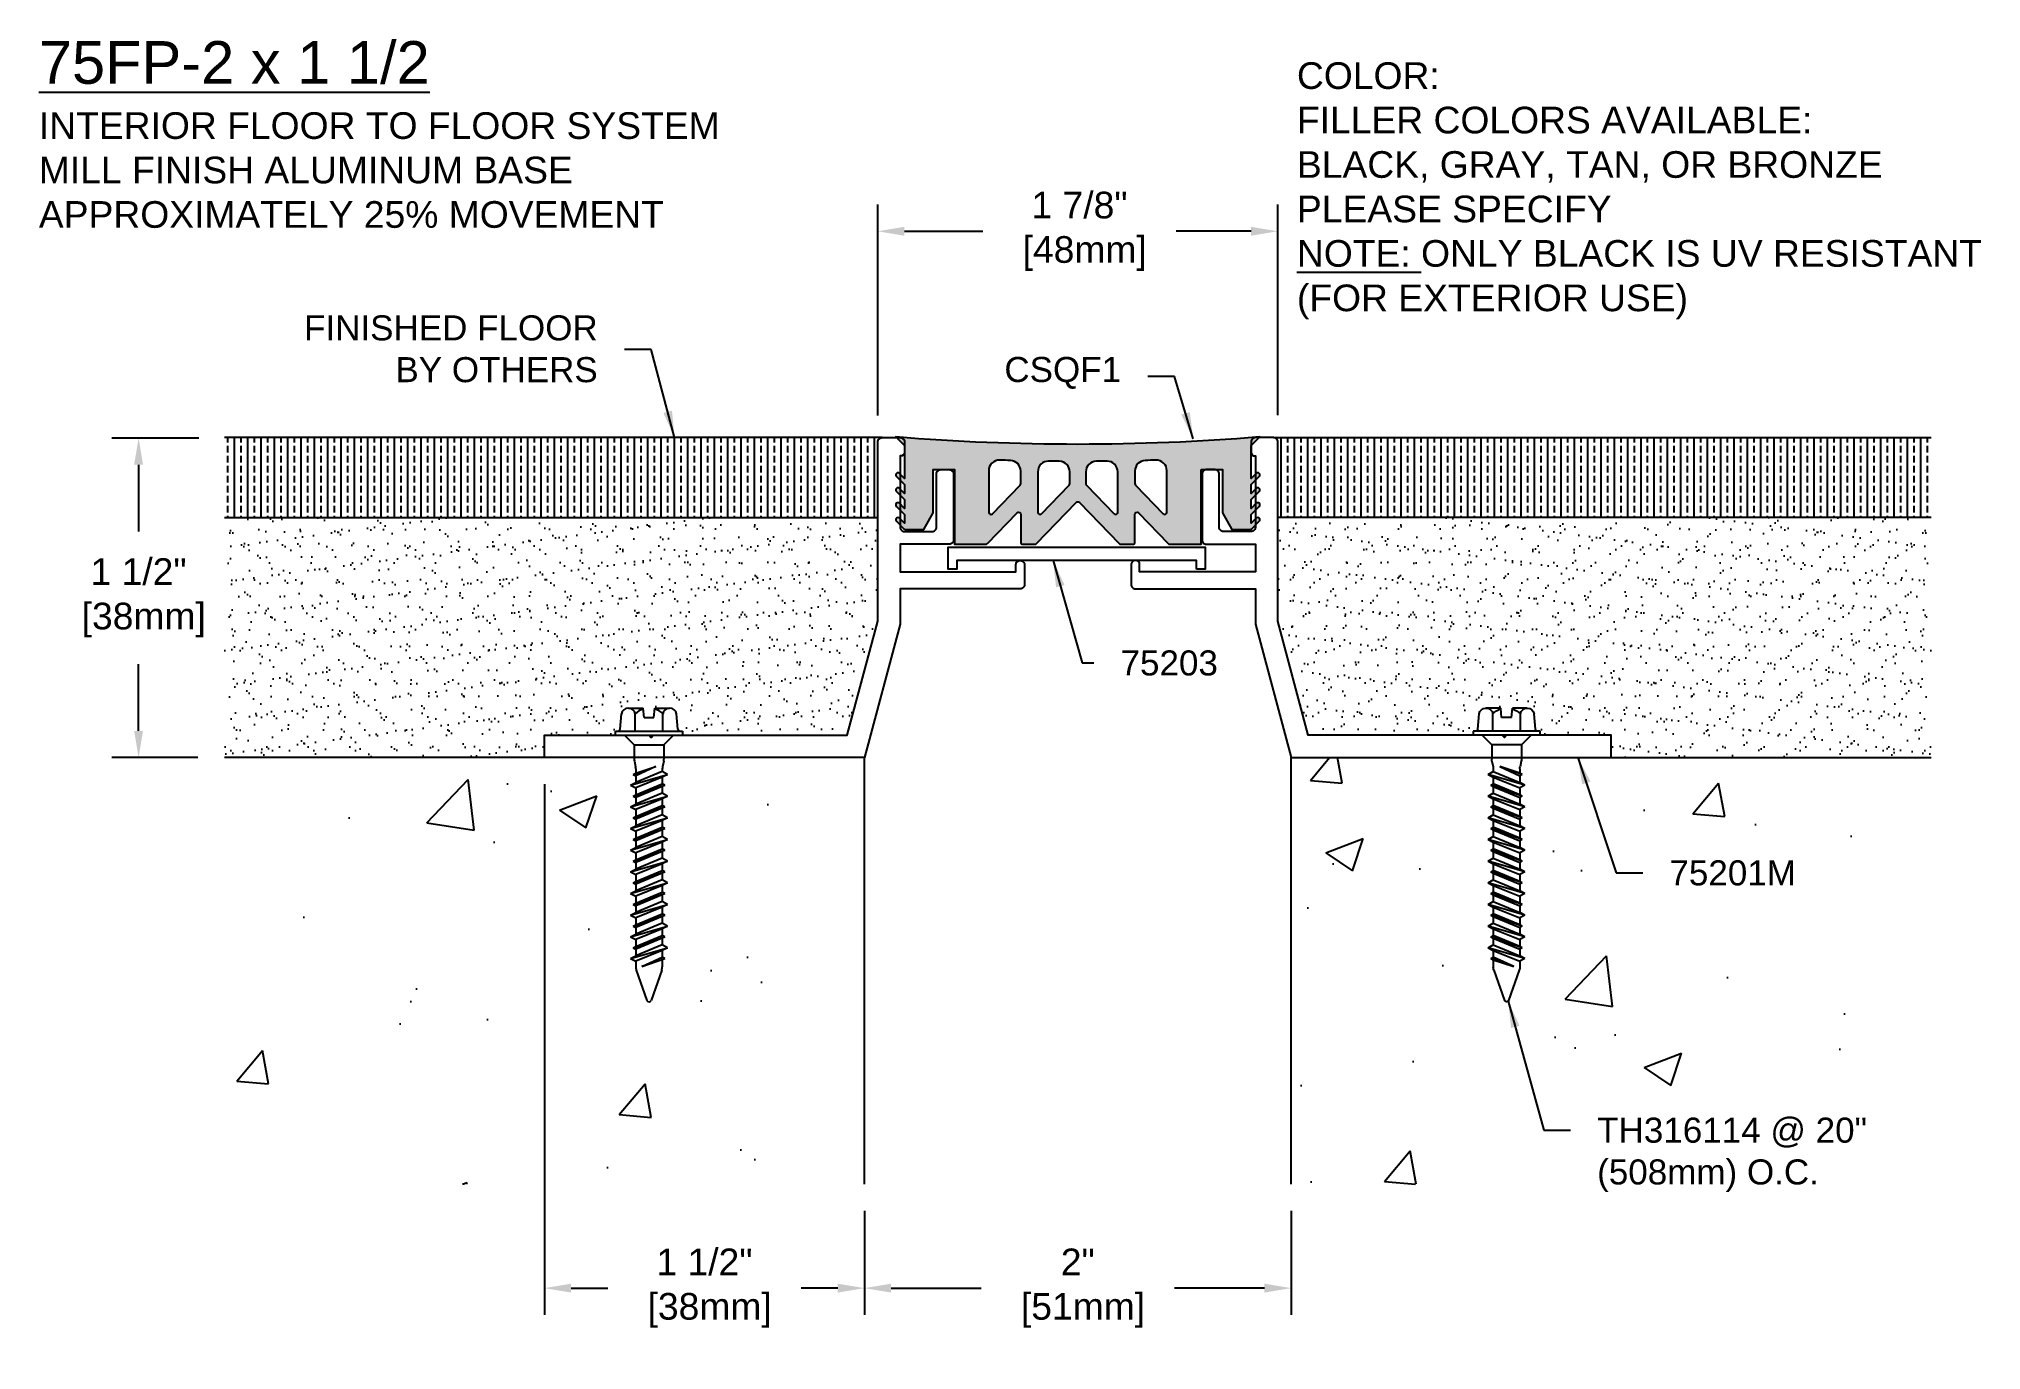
# Model space of a CAD drawing. Header units: inches. Extents: x 0.52 to 9.62, y 0.46 to 6.61.
import ezdxf

# ---------------------------------------------------------------- set-up
doc = ezdxf.new("R2010")
doc.units = ezdxf.units.IN
doc.header["$MEASUREMENT"] = 0
for name, color, linetype in [('Anchors', 4, 'Continuous'), ('Conditions', 1, 'Continuous'), ('Dimensions', 3, 'Continuous'), ('Metals', 7, 'Continuous'), ('Text', 2, 'Continuous')]:
    doc.layers.add(name, color=color, linetype=linetype)
doc.styles.add('arial', font='arial.ttf')
doc.dimstyles.new('ARIAL', dxfattribs={"dimtxt": 0.125, "dimasz": 0.125, "dimexe": 0.125, "dimexo": 0.125, "dimgap": 0.125, "dimtad": 0, "dimtih": 1, "dimtoh": 1, "dimdec": 4, "dimzin": 0, "dimdsep": 46, "dimlunit": 4, "dimtxsty": 'arial', "dimcen": 0.125, "dimadec": 0, "dimazin": 0, "dimtfac": 1, "dimtdec": 4, "dimtofl": 0, "dimtmove": 0, "dimatfit": 3, "dimfxl": 0, "dimfrac": 2, "dimtolj": 1, "dimtzin": 0, "dimarcsym": 0})

# ---------------------------------------------------------------- blocks, each defined once
blk = doc.blocks.new('75201M')
at = {"color": 0}
blk.add_lwpolyline([(3.5212, 3.1204), (3.5212, 2.8104, -0.414214), (3.5012, 2.7904), (3.2712, 2.7904), (3.2712, 2.6614), (3.8137, 2.6614), (3.8137, 2.6954, -0.414214), (3.8327, 2.7144), (3.8337, 2.7144, -0.414214), (3.8537, 2.6944), (3.8537, 2.6014, -0.414214), (3.8337, 2.5814), (3.2712, 2.5814), (3.2712, 2.4155), (3.1037, 1.7904), (1.6037, 1.7904), (1.6037, 1.8954), (2.0937, 1.8954), (2.1037, 1.8854), (2.1137, 1.8954), (3.0231, 1.8954), (3.1662, 2.4294), (3.1662, 3.2704, -0.414214), (3.1862, 3.2904), (3.2712, 3.2904, -0.414214), (3.2912, 3.2704), (3.2912, 3.2237, -0.198912), (3.2853, 3.2096), (3.2812, 3.2054), (3.2712, 3.2054), (3.2712, 2.8704, 0.414214), (3.2912, 2.8504), (3.4212, 2.8504, 0.414214), (3.4412, 2.8704), (3.4412, 3.1204, -0.414214), (3.4612, 3.1404), (3.5012, 3.1404, -0.414214)], format="xyb", close=True, dxfattribs=at)
blk = doc.blocks.new('TH316114')
for p, q in [((-0.1352, 0.029), (-0.129, 0.1001)), ((-0.0968, 0.1275), (-0.0272, 0.1275)), ((-0.0645, 0.0187), (-0.0645, 0.1001)), ((-0.0232, 0.0825), (-0.0272, 0.1275)), ((0.0233, 0.0825), (0.0272, 0.1275)), ((0.0272, 0.1275), (0.0967, 0.1275)), ((0.0645, 0.0187), (0.0645, 0.1001)), ((0.1352, 0.029), (0.129, 0.1001)), ((-0.1568, 0), (-0.1568, 0.0187)), ((-0.1568, 0.0187), (0.1568, 0.0187)), ((-0.1568, 0), (0.1568, 0)), ((-0.1148, 0), (-0.0698, -0.045)), ((-0.0232, 0.0825), (0.0233, 0.0825)), ((0.1148, 0), (0.0698, -0.045)), ((0.1568, 0.0187), (0.1568, 0)), ((-0.0698, -0.045), (-0.0698, -0.1121)), ((-0.0698, -0.045), (0.0698, -0.045)), ((0.0698, -0.045), (0.0698, -0.1121)), ((-0.0737, -0.1836), (0.0321, -0.1471)), ((-0.0737, -0.1836), (-0.0623, -0.1774)), ((-0.0687, -0.1217), (-0.0633, -0.1477)), ((-0.0623, -0.1774), (0.0321, -0.1471)), ((0.0321, -0.1471), (-0.0623, -0.1898)), ((-0.0623, -0.1573), (-0.0623, -0.1774)), ((0.0623, -0.1707), (-0.0623, -0.2215)), ((0.0623, -0.1573), (0.0623, -0.1707)), ((0.0863, -0.1836), (0.0623, -0.1707)), ((0.0687, -0.1217), (0.0633, -0.1477)), ((-0.0862, -0.2344), (0.0863, -0.1836)), ((-0.0862, -0.2344), (-0.0623, -0.2215)), ((-0.0862, -0.2344), (-0.0623, -0.2473)), ((-0.0737, -0.1836), (-0.0623, -0.1898)), ((-0.0737, -0.2852), (0.0737, -0.2344)), ((-0.0623, -0.1898), (-0.0623, -0.2215)), ((0.0623, -0.1965), (-0.0623, -0.2473)), ((-0.0623, -0.279), (0.0623, -0.2282)), ((0.0623, -0.2405), (-0.0623, -0.2913)), ((-0.0623, -0.2473), (-0.0623, -0.279)), ((0.0623, -0.2722), (-0.0623, -0.323)), ((0.0863, -0.1836), (0.0623, -0.1965)), ((0.0623, -0.1965), (0.0623, -0.2282)), ((0.0737, -0.2344), (0.0623, -0.2282)), ((0.0737, -0.2344), (0.0623, -0.2405)), ((0.0623, -0.2405), (0.0623, -0.2722)), ((0.0863, -0.2852), (0.0623, -0.2722)), ((-0.0862, -0.3359), (0.0863, -0.2852)), ((-0.0862, -0.3359), (-0.0623, -0.323)), ((-0.0862, -0.3359), (-0.0623, -0.3489)), ((-0.0737, -0.2852), (-0.0623, -0.279)), ((-0.0737, -0.2852), (-0.0623, -0.2913)), ((-0.0737, -0.3867), (0.0737, -0.3359)), ((-0.0623, -0.2913), (-0.0623, -0.323)), ((0.0623, -0.2981), (-0.0623, -0.3489)), ((-0.0623, -0.3806), (0.0623, -0.3298)), ((0.0623, -0.3421), (-0.0623, -0.3929)), ((-0.0623, -0.3489), (-0.0623, -0.3806)), ((0.0863, -0.2852), (0.0623, -0.2981)), ((0.0623, -0.2981), (0.0623, -0.3298)), ((0.0737, -0.3359), (0.0623, -0.3298)), ((0.0737, -0.3359), (0.0623, -0.3421)), ((0.0623, -0.3421), (0.0623, -0.3738)), ((-0.0862, -0.4375), (0.0863, -0.3867)), ((-0.0862, -0.4375), (-0.0623, -0.4246)), ((-0.0862, -0.4375), (-0.0623, -0.4504)), ((-0.0737, -0.3867), (-0.0623, -0.3806)), ((-0.0737, -0.3867), (-0.0623, -0.3929)), ((-0.0737, -0.4883), (0.0737, -0.4375)), ((0.0623, -0.3738), (-0.0623, -0.4246)), ((-0.0623, -0.3929), (-0.0623, -0.4246)), ((0.0623, -0.3996), (-0.0623, -0.4504)), ((-0.0623, -0.4821), (0.0623, -0.4313)), ((0.0623, -0.4437), (-0.0623, -0.4944)), ((-0.0623, -0.4504), (-0.0623, -0.4821)), ((0.0863, -0.3867), (0.0623, -0.3738)), ((0.0863, -0.3867), (0.0623, -0.3996)), ((0.0623, -0.3996), (0.0623, -0.4313)), ((0.0737, -0.4375), (0.0623, -0.4313)), ((0.0737, -0.4375), (0.0623, -0.4437)), ((0.0623, -0.4437), (0.0623, -0.4754)), ((-0.0862, -0.5391), (0.0863, -0.4883)), ((-0.0862, -0.5391), (-0.0623, -0.5261)), ((-0.0862, -0.5391), (-0.0623, -0.552)), ((-0.0737, -0.4883), (-0.0623, -0.4821)), ((-0.0737, -0.4883), (-0.0623, -0.4944)), ((-0.0737, -0.5898), (0.0737, -0.5391)), ((0.0623, -0.4754), (-0.0623, -0.5261)), ((-0.0623, -0.4944), (-0.0623, -0.5261)), ((0.0623, -0.5012), (-0.0623, -0.552)), ((-0.0623, -0.5837), (0.0623, -0.5329)), ((0.0623, -0.5452), (-0.0623, -0.596)), ((0.0863, -0.4883), (0.0623, -0.4754)), ((0.0863, -0.4883), (0.0623, -0.5012)), ((0.0623, -0.5012), (0.0623, -0.5329)), ((0.0737, -0.5391), (0.0623, -0.5329)), ((0.0737, -0.5391), (0.0623, -0.5452)), ((0.0623, -0.5452), (0.0623, -0.5769)), ((-0.0862, -0.6406), (0.0863, -0.5898)), ((-0.0862, -0.6406), (-0.0623, -0.6277)), ((-0.0737, -0.5898), (-0.0623, -0.5837)), ((-0.0737, -0.5898), (-0.0623, -0.596)), ((-0.0623, -0.552), (-0.0623, -0.5837)), ((0.0623, -0.5769), (-0.0623, -0.6277)), ((-0.0623, -0.596), (-0.0623, -0.6277)), ((0.0623, -0.6028), (-0.0623, -0.6535)), ((-0.0623, -0.6852), (0.0623, -0.6345)), ((0.0863, -0.5898), (0.0623, -0.5769)), ((0.0863, -0.5898), (0.0623, -0.6028)), ((0.0623, -0.6028), (0.0623, -0.6345)), ((0.0737, -0.6406), (0.0623, -0.6345)), ((-0.0862, -0.6406), (-0.0623, -0.6535)), ((-0.0862, -0.7422), (0.0863, -0.6914)), ((-0.0737, -0.6914), (0.0737, -0.6406)), ((-0.0737, -0.6914), (-0.0623, -0.6852)), ((-0.0737, -0.6914), (-0.0623, -0.6976)), ((0.0623, -0.6468), (-0.0623, -0.6976)), ((-0.0623, -0.6535), (-0.0623, -0.6852)), ((0.0623, -0.6785), (-0.0623, -0.7293)), ((-0.0623, -0.6976), (-0.0623, -0.7293)), ((0.0623, -0.7043), (-0.0623, -0.7551)), ((0.0737, -0.6406), (0.0623, -0.6468)), ((0.0623, -0.6468), (0.0623, -0.6785)), ((0.0863, -0.6914), (0.0623, -0.6785)), ((0.0863, -0.6914), (0.0623, -0.7043)), ((0.0623, -0.7043), (0.0623, -0.736)), ((-0.0862, -0.7422), (-0.0623, -0.7293)), ((-0.0862, -0.7422), (-0.0623, -0.7551)), ((-0.0862, -0.8437), (0.0863, -0.793)), ((-0.0737, -0.793), (0.0737, -0.7422)), ((-0.0737, -0.793), (-0.0623, -0.7868)), ((-0.0737, -0.793), (-0.0623, -0.7991)), ((-0.0623, -0.7868), (0.0623, -0.736)), ((0.0623, -0.7484), (-0.0623, -0.7991)), ((-0.0623, -0.7551), (-0.0623, -0.7868)), ((0.0623, -0.78), (-0.0623, -0.8308)), ((-0.0623, -0.7991), (-0.0623, -0.8308)), ((0.0623, -0.8059), (-0.0623, -0.8567)), ((0.0737, -0.7422), (0.0623, -0.736)), ((0.0737, -0.7422), (0.0623, -0.7484)), ((0.0623, -0.7484), (0.0623, -0.78)), ((0.0863, -0.793), (0.0623, -0.78)), ((0.0863, -0.793), (0.0623, -0.8059)), ((0.0623, -0.8059), (0.0623, -0.8376)), ((-0.0862, -0.8437), (-0.0623, -0.8308)), ((-0.0862, -0.8437), (-0.0623, -0.8567)), ((-0.0862, -0.9453), (0.0863, -0.8945)), ((-0.0737, -0.8945), (0.0737, -0.8437)), ((-0.0737, -0.8945), (-0.0623, -0.8884)), ((-0.0737, -0.8945), (-0.0623, -0.9007)), ((-0.0623, -0.8884), (0.0623, -0.8376)), ((0.0623, -0.8499), (-0.0623, -0.9007)), ((-0.0623, -0.8567), (-0.0623, -0.8884)), ((0.0623, -0.8816), (-0.0623, -0.9324)), ((-0.0623, -0.9007), (-0.0623, -0.9324)), ((0.0623, -0.9075), (-0.0623, -0.9582)), ((0.0737, -0.8437), (0.0623, -0.8376)), ((0.0737, -0.8437), (0.0623, -0.8499)), ((0.0623, -0.8499), (0.0623, -0.8816)), ((0.0863, -0.8945), (0.0623, -0.8816)), ((0.0863, -0.8945), (0.0623, -0.9075)), ((0.0623, -0.9075), (0.0623, -0.9391)), ((-0.0862, -0.9453), (-0.0623, -0.9324)), ((-0.0862, -0.9453), (-0.0623, -0.9582)), ((-0.0862, -1.0469), (0.0863, -0.9961)), ((-0.0737, -0.9961), (0.0737, -0.9453)), ((-0.0737, -0.9961), (-0.0623, -0.9899)), ((-0.0737, -0.9961), (-0.0623, -1.0023)), ((-0.0623, -0.9899), (0.0623, -0.9391)), ((0.0623, -0.9515), (-0.0623, -1.0023)), ((-0.0623, -0.9582), (-0.0623, -0.9899)), ((0.0623, -0.9832), (-0.0623, -1.034)), ((0.0737, -0.9453), (0.0623, -0.9391)), ((0.0737, -0.9453), (0.0623, -0.9515)), ((0.0623, -0.9515), (0.0623, -0.9832)), ((0.0863, -0.9961), (0.0623, -0.9832)), ((0.0863, -0.9961), (0.0623, -1.009)), ((-0.0862, -1.0469), (-0.0623, -1.034)), ((-0.0862, -1.0469), (-0.0623, -1.0598)), ((-0.0623, -1.0023), (-0.0623, -1.034)), ((0.0623, -1.009), (-0.0623, -1.0598)), ((-0.0623, -1.0598), (-0.0623, -1.0857)), ((-0.0335, -1.0838), (0.0623, -1.0407)), ((-0.0335, -1.0838), (0.0737, -1.0469)), ((0.0623, -1.053), (-0.0335, -1.0838)), ((0.0623, -1.009), (0.0623, -1.0407)), ((0.0737, -1.0469), (0.0623, -1.0407)), ((0.0737, -1.0469), (0.0623, -1.053)), ((0.0623, -1.053), (0.0623, -1.0857)), ((-0.0596, -1.101), (-0.0096, -1.2438)), ((0.0596, -1.101), (0.0096, -1.2438))]:
    blk.add_line(p, q)
for centre, radius, start, end in [((-0.0968, 0.0948), 0.0327, 9.28497, 170.71503), ((0, 0.0379), 0.0896, 107.42152, 136.04074), ((0, 0.0379), 0.0896, 43.95926, 72.57848), ((0.0967, 0.0948), 0.0327, 9.28497, 170.71503), ((-0.1464, 0.03), 0.0112, 270, 355), ((0.1464, 0.03), 0.0112, 185, 270), ((-0.0232, -0.1121), 0.0465, 180, 191.9357), ((-0.1088, -0.1573), 0.0465, 0, 11.9357), ((0.1088, -0.1573), 0.0465, 168.0643, 180), ((0.0233, -0.1121), 0.0465, 348.0643, 0), ((-0.0158, -1.0857), 0.0465, 180, 199.30575), ((0.0158, -1.0857), 0.0465, 340.69425, 0), ((0, -1.2394), 0.0106, 204.10008, 335.89992)]:
    blk.add_arc(centre, radius, start, end)
blk = doc.blocks.new('*D2')
at = {"layer": 'Defpoints', "color": 0}
for p in [(4.39, 1.2415), (6.39, 1.2415), (4.39, 0.7547)]:
    blk.add_point(p, dxfattribs=at)
at = {"layer": 'Dimensions', "color": 0, "lineweight": -2}
for p, q in [((4.39, 1.1165), (4.39, 0.6297)), ((6.39, 1.1165), (6.39, 0.6297)), ((4.515, 0.7547), (4.937, 0.7547)), ((6.265, 0.7547), (5.843, 0.7547))]:
    blk.add_line(p, q, dxfattribs=at)
at = {"layer": 'Dimensions', "color": 0}
for points in [[(4.515, 0.7755), (4.515, 0.7339), (4.39, 0.7547)], [(6.265, 0.7755), (6.265, 0.7339), (6.39, 0.7547)]]:
    blk.add_solid(points, dxfattribs=at)
at = {"layer": 'Dimensions', "color": 0, "insert": (5.39, 0.7547), "char_height": 0.125, "attachment_point": 5, "style": 'arial'}
blk.add_mtext('\\A1;2"\\P [51mm]', dxfattribs=at)
blk = doc.blocks.new('*D3')
at = {"layer": 'Defpoints', "color": 0}
for p in [(6.3275, 5.7088), (4.4525, 4.7198), (6.3275, 4.7215)]:
    blk.add_point(p, dxfattribs=at)
at = {"layer": 'Dimensions', "color": 0, "lineweight": -2}
for p, q in [((4.4525, 4.8448), (4.4525, 5.8338)), ((6.3275, 4.8465), (6.3275, 5.8338)), ((4.5775, 5.7088), (4.9451, 5.7088)), ((6.2025, 5.7088), (5.8511, 5.7088))]:
    blk.add_line(p, q, dxfattribs=at)
at = {"layer": 'Dimensions', "color": 0}
for points in [[(4.5775, 5.7297), (4.5775, 5.688), (4.4525, 5.7088)], [(6.2025, 5.7297), (6.2025, 5.688), (6.3275, 5.7088)]]:
    blk.add_solid(points, dxfattribs=at)
at = {"layer": 'Dimensions', "color": 0, "insert": (5.3981, 5.7088), "char_height": 0.125, "attachment_point": 5, "style": 'arial'}
blk.add_mtext('\\A1;1 7/8"\\P [48mm]', dxfattribs=at)
blk = doc.blocks.new('*D4')
at = {"layer": 'Defpoints', "color": 0}
for p in [(2.89, 3.2415), (4.39, 1.2415), (4.39, 0.7547)]:
    blk.add_point(p, dxfattribs=at)
at = {"layer": 'Dimensions', "color": 0, "lineweight": -2}
for p, q in [((2.89, 3.1165), (2.89, 0.6297)), ((4.39, 1.1165), (4.39, 0.6297)), ((3.015, 0.7547), (3.187, 0.7547)), ((4.265, 0.7547), (4.093, 0.7547))]:
    blk.add_line(p, q, dxfattribs=at)
at = {"layer": 'Dimensions', "color": 0}
for points in [[(3.015, 0.7755), (3.015, 0.7339), (2.89, 0.7547)], [(4.265, 0.7755), (4.265, 0.7339), (4.39, 0.7547)]]:
    blk.add_solid(points, dxfattribs=at)
at = {"layer": 'Dimensions', "color": 0, "insert": (3.64, 0.7547), "char_height": 0.125, "attachment_point": 5, "style": 'arial'}
blk.add_mtext('\\A1;1 1/2"\\P [38mm]', dxfattribs=at)
blk = doc.blocks.new('*D5')
at = {"layer": 'Defpoints', "color": 0}
for p in [(1.3952, 4.7397), (0.9873, 3.2415), (1.39, 3.2415)]:
    blk.add_point(p, dxfattribs=at)
at = {"layer": 'Dimensions', "color": 0, "lineweight": -2}
for p, q in [((1.2702, 4.7397), (0.8623, 4.7397)), ((0.9873, 4.6147), (0.9873, 4.3009)), ((0.9873, 3.3665), (0.9873, 3.6803)), ((1.265, 3.2415), (0.8623, 3.2415))]:
    blk.add_line(p, q, dxfattribs=at)
at = {"layer": 'Dimensions', "color": 0}
for points in [[(0.9664, 4.6147), (1.0081, 4.6147), (0.9873, 4.7397)], [(0.9664, 3.3665), (1.0081, 3.3665), (0.9873, 3.2415)]]:
    blk.add_solid(points, dxfattribs=at)
at = {"layer": 'Dimensions', "color": 0, "insert": (0.9873, 3.9906), "char_height": 0.125, "attachment_point": 5, "style": 'arial'}
blk.add_mtext('\\A1;1 1/2"\\P [38mm]', dxfattribs=at)
blk = doc.blocks.new('CSQF1')
h = blk.add_hatch(color=256)
h.paths.add_polyline_path([(0.8125, -0.0053), (0.8525, 0.0347, -0.040662), (-0.8525, 0.0347), (-0.8125, -0.0053), (-0.8125, -0.0485), (-0.8125, -0.1602), (-0.8363, -0.1364, 0.414214), (-0.8504, -0.1364, 0.414214), (-0.8504, -0.1506), (-0.8125, -0.1885), (-0.8125, -0.2302), (-0.8363, -0.2064, 0.414214), (-0.8504, -0.2064, 0.414214), (-0.8504, -0.2206), (-0.8125, -0.2585), (-0.8125, -0.3002), (-0.8363, -0.2764, 0.414214), (-0.8504, -0.2764, 0.414214), (-0.8504, -0.2906), (-0.8125, -0.3285), (-0.8125, -0.3702), (-0.8363, -0.3464, 0.414214), (-0.8504, -0.3464, 0.414214), (-0.8504, -0.3606), (-0.8154, -0.3956, 0.198912), (-0.8084, -0.3985), (-0.7225, -0.3985), (-0.6775, -0.3206), (-0.6775, -0.1185), (-0.5775, -0.1185), (-0.5775, -0.4685), (-0.4312, -0.4685, 0.203452), (-0.424, -0.4655), (-0.2847, -0.3212, -0.674509), (-0.2675, -0.3281), (-0.2675, -0.4585, 0.414214), (-0.2575, -0.4685), (-0.2012, -0.4685, 0.203452), (-0.194, -0.4655), (-0.0072, -0.272, -0.424475), (0.0072, -0.272), (0.194, -0.4655, 0.203452), (0.2012, -0.4685), (0.2575, -0.4685, 0.414214), (0.2675, -0.4585), (0.2675, -0.3281, -0.674509), (0.2847, -0.3212), (0.424, -0.4655, 0.203452), (0.4312, -0.4685), (0.4975, -0.4685), (0.5775, -0.4685), (0.5775, -0.1185), (0.6775, -0.1185), (0.6775, -0.3206), (0.7225, -0.3985), (0.8084, -0.3985, 0.198912), (0.8154, -0.3956), (0.8504, -0.3606, 0.414214), (0.8504, -0.3464, 0.414214), (0.8363, -0.3464), (0.8125, -0.3702), (0.8125, -0.3285), (0.8504, -0.2906, 0.414214), (0.8504, -0.2764, 0.414214), (0.8363, -0.2764), (0.8125, -0.3002), (0.8125, -0.2585), (0.8504, -0.2206, 0.414214), (0.8504, -0.2064, 0.414214), (0.8363, -0.2064), (0.8125, -0.2302), (0.8125, -0.1885), (0.8504, -0.1506, 0.414214), (0.8504, -0.1364, 0.414214), (0.8363, -0.1364), (0.8125, -0.1602), (0.8125, -0.0485)])
h.paths.add_polyline_path([(-0.2675, -0.1253), (-0.2675, -0.1841, -0.19438), (-0.2703, -0.1911), (-0.4003, -0.3257, -0.674509), (-0.4175, -0.3188), (-0.4175, -0.1236, -0.424378), (-0.3658, -0.0737, 0.001177), (-0.316, -0.0753, -0.405491)], flags=16)
h.paths.add_polyline_path([(-0.1369, -0.0791, 0.001176), (-0.0871, -0.0796, -0.411805), (-0.0375, -0.1296), (-0.0375, -0.1841, -0.19438), (-0.0403, -0.1911), (-0.1703, -0.3257, -0.674509), (-0.1875, -0.3188), (-0.1875, -0.1291, -0.418007)], flags=16)
h.paths.add_polyline_path([(0.0871, -0.0796, 0.001176), (0.1369, -0.0791, -0.418007), (0.1875, -0.1291), (0.1875, -0.3188, -0.674509), (0.1703, -0.3257), (0.0403, -0.1911, -0.19438), (0.0375, -0.1841), (0.0375, -0.1296, -0.411805)], flags=16)
h.paths.add_polyline_path([(0.316, -0.0753, 0.001177), (0.3658, -0.0737, -0.424378), (0.4175, -0.1236), (0.4175, -0.3188, -0.674509), (0.4003, -0.3257), (0.2703, -0.1911, -0.19438), (0.2675, -0.1841), (0.2675, -0.1253, -0.405491)], flags=16)
for points in [[(0.5775, -0.1185), (0.6775, -0.1185), (0.6775, -0.3206), (0.7225, -0.3985), (0.8084, -0.3985, 0.198912), (0.8154, -0.3956), (0.8504, -0.3606, 0.414214), (0.8504, -0.3464, 0.414214), (0.8363, -0.3464), (0.8125, -0.3702), (0.8125, -0.3285), (0.8504, -0.2906, 0.414214), (0.8504, -0.2764, 0.414214), (0.8363, -0.2764), (0.8125, -0.3002), (0.8125, -0.2585), (0.8504, -0.2206, 0.414214), (0.8504, -0.2064, 0.414214), (0.8363, -0.2064), (0.8125, -0.2302), (0.8125, -0.1885), (0.8504, -0.1506, 0.414214), (0.8504, -0.1364, 0.414214), (0.8363, -0.1364), (0.8125, -0.1602), (0.8125, -0.0485), (0.8125, -0.0053), (0.8525, 0.0347, -0.040662), (-0.8525, 0.0347), (-0.8125, -0.0053), (-0.8125, -0.0485), (-0.8125, -0.1602), (-0.8363, -0.1364, 0.414214), (-0.8504, -0.1364, 0.414214), (-0.8504, -0.1506), (-0.8125, -0.1885), (-0.8125, -0.2302), (-0.8363, -0.2064, 0.414214), (-0.8504, -0.2064, 0.414214), (-0.8504, -0.2206), (-0.8125, -0.2585), (-0.8125, -0.3002), (-0.8363, -0.2764, 0.414214), (-0.8504, -0.2764, 0.414214), (-0.8504, -0.2906), (-0.8125, -0.3285), (-0.8125, -0.3702), (-0.8363, -0.3464, 0.414214), (-0.8504, -0.3464, 0.414214), (-0.8504, -0.3606), (-0.8154, -0.3956, 0.198912), (-0.8084, -0.3985), (-0.7225, -0.3985), (-0.6775, -0.3206), (-0.6775, -0.1185), (-0.5775, -0.1185), (-0.5775, -0.4685), (-0.4312, -0.4685, 0.203452), (-0.424, -0.4655), (-0.2847, -0.3212, -0.674509), (-0.2675, -0.3281), (-0.2675, -0.4585, 0.414214), (-0.2575, -0.4685), (-0.2012, -0.4685, 0.203452), (-0.194, -0.4655), (-0.0072, -0.272, -0.424475), (0.0072, -0.272), (0.194, -0.4655, 0.203452), (0.2012, -0.4685), (0.2575, -0.4685, 0.414214), (0.2675, -0.4585), (0.2675, -0.3281, -0.674509), (0.2847, -0.3212), (0.424, -0.4655, 0.203452), (0.4312, -0.4685), (0.4975, -0.4685), (0.5775, -0.4685)], [(-0.2675, -0.1253, 0.405491), (-0.316, -0.0753, -0.001177), (-0.3658, -0.0737, 0.424378), (-0.4175, -0.1236), (-0.4175, -0.3188, 0.674509), (-0.4003, -0.3257), (-0.2703, -0.1911, 0.19438), (-0.2675, -0.1841)], [(-0.0375, -0.1296, 0.411805), (-0.0871, -0.0796, -0.001176), (-0.1369, -0.0791, 0.418007), (-0.1875, -0.1291), (-0.1875, -0.3188, 0.674509), (-0.1703, -0.3257), (-0.0403, -0.1911, 0.19438), (-0.0375, -0.1841)], [(0.1875, -0.1291, 0.418007), (0.1369, -0.0791, -0.001176), (0.0871, -0.0796, 0.411805), (0.0375, -0.1296), (0.0375, -0.1841, 0.19438), (0.0403, -0.1911), (0.1703, -0.3257, 0.674509), (0.1875, -0.3188)], [(0.4175, -0.1236, 0.424378), (0.3658, -0.0737, -0.001177), (0.316, -0.0753, 0.405491), (0.2675, -0.1253), (0.2675, -0.1841, 0.19438), (0.2703, -0.1911), (0.4003, -0.3257, 0.674509), (0.4175, -0.3188)]]:
    blk.add_lwpolyline(points, format="xyb", close=True)

msp = doc.modelspace()

# ---------------------------------------------------------------- hatches: boundary and pattern name
at = {"layer": 'Conditions'}
h = msp.add_hatch(dxfattribs=at)
h.set_pattern_fill('ANSI33', color=256, scale=0.25, angle=45, style=0)
h.paths.add_polyline_path([(4.45251, 4.7215, -0.4142136), (4.47251, 4.7415), (1.39001, 4.7415), (1.39001, 4.3665), (4.45251, 4.3665)])
h = msp.add_hatch(dxfattribs=at)
h.set_pattern_fill('ANSI33', color=256, scale=0.25, angle=45, style=0)
h.set_pattern_definition([(90, (10.78002, 0), (0.0625, 1e-17), []), (90, (10.74877, 0.03125), (0.0625, 1e-17), [0.03125, -0.015625])])
h.paths.add_polyline_path([(6.32751, 4.7215, 0.4142136), (6.30751, 4.7415), (9.39001, 4.7415), (9.39001, 4.3665), (6.32751, 4.3665)])
h = msp.add_hatch(dxfattribs=at)
h.set_pattern_fill('AR-SAND', color=256, scale=0.0625, style=0)
h.paths.add_polyline_path([(4.45251, 4.3665), (1.39001, 4.3665), (1.39001, 3.2415), (2.89001, 3.2415), (2.89001, 3.3465), (3.22326, 3.3465), (3.22326, 3.36525), (3.23359, 3.36525, 0.3888787), (3.24479, 3.37552), (3.25101, 3.4466, -0.3675075), (3.28326, 3.474), (3.35282, 3.474), (3.35676, 3.429), (3.40326, 3.429), (3.4072, 3.474), (3.47676, 3.474, -0.3675075), (3.50901, 3.4466), (3.51523, 3.37552, 0.3888787), (3.52644, 3.36525), (3.53676, 3.36525), (3.53676, 3.3465), (4.30944, 3.3465), (4.45251, 3.88045)])
h = msp.add_hatch(dxfattribs=at)
h.set_pattern_fill('AR-SAND', color=256, scale=0.0625, style=0)
h.set_pattern_definition([(142.5, (10.78002, 0), (0.0039371, 0.1204265), [0, -0.095, 0, -0.10625, 0, -0.1015625]), (172.5, (10.78002, 0), (-0.110611, 0.176384), [0, -0.05125, 0, -0.085625, 0, -0.0328125]), (212.5, (10.8569, 0), (-0.1946339, 0.0003537), [0, -0.03125, 0, -0.1125, 0, -0.146875]), (222.5, (10.8569, 0), (-0.187883, 0.0548547), [0, -0.015625, 0, -0.07375, 0, -0.084375])])
h.paths.add_polyline_path([(6.32751, 4.3665), (9.39001, 4.3665), (9.39001, 3.2415), (7.89001, 3.2415), (7.89001, 3.3465), (7.55676, 3.3465), (7.55676, 3.36525), (7.54644, 3.36525, -0.3888787), (7.53523, 3.37552), (7.52901, 3.4466, 0.3675075), (7.49676, 3.474), (7.4272, 3.474), (7.42326, 3.429), (7.37676, 3.429), (7.37282, 3.474), (7.30326, 3.474, 0.3675075), (7.27101, 3.4466), (7.26479, 3.37552, -0.3888787), (7.25359, 3.36525), (7.24326, 3.36525), (7.24326, 3.3465), (6.47058, 3.3465), (6.32751, 3.88045)])
h = msp.add_hatch(dxfattribs=at)
h.set_pattern_fill('AR-CONC', color=256, scale=0.25, style=0)
h.paths.add_polyline_path([(3.32038, 2.24547, -0.084437), (3.31776, 2.26084), (3.31776, 2.2867), (3.29376, 2.29963), (3.31776, 2.31255), (3.31776, 2.34425), (3.30632, 2.35041), (3.31776, 2.35657), (3.31776, 2.38827), (3.29376, 2.40119), (3.31776, 2.41412), (3.31776, 2.44581), (3.30632, 2.45197), (3.31776, 2.45814), (3.31776, 2.48983), (3.29376, 2.50275), (3.31776, 2.51568), (3.31776, 2.54737), (3.30632, 2.55354), (3.31776, 2.5597), (3.31776, 2.59139), (3.29376, 2.60432), (3.31776, 2.61724), (3.31776, 2.64893), (3.30632, 2.6551), (3.31776, 2.66126), (3.31776, 2.69295), (3.29376, 2.70588), (3.31776, 2.7188), (3.31776, 2.7505), (3.30632, 2.75666), (3.31776, 2.76282), (3.31776, 2.79452), (3.29376, 2.80744), (3.31776, 2.82037), (3.31776, 2.85206), (3.30632, 2.85822), (3.31776, 2.86439), (3.31776, 2.89608), (3.29376, 2.909), (3.31776, 2.92193), (3.31776, 2.95362), (3.30632, 2.95979), (3.31776, 2.96595), (3.31776, 2.99764), (3.29376, 3.01057), (3.31776, 3.02349), (3.31776, 3.05518), (3.30632, 3.06135), (3.31776, 3.06751), (3.31776, 3.0992), (3.29376, 3.11213), (3.31776, 3.12505), (3.31776, 3.15675), (3.30632, 3.16291), (3.31776, 3.16907), (3.31776, 3.18921, 0.0521265), (3.31676, 3.19882), (3.31026, 3.22955), (3.31026, 3.2415), (2.89001, 3.2415), (1.39001, 3.2415), (1.39613, 1.2415), (4.39001, 1.2415), (4.39001, 3.2415), (3.44976, 3.2415), (3.44976, 3.22955), (3.44327, 3.19882, 0.0521265), (3.44226, 3.18921), (3.44226, 3.17584), (3.46626, 3.16291), (3.44226, 3.14999), (3.44226, 3.11829), (3.45371, 3.11213), (3.44226, 3.10597), (3.44226, 3.07427), (3.46626, 3.06135), (3.44226, 3.04842), (3.44226, 3.01673), (3.45371, 3.01057), (3.44226, 3.0044), (3.44226, 2.97271), (3.46626, 2.95979), (3.44226, 2.94686), (3.44226, 2.91517), (3.45371, 2.909), (3.44226, 2.90284), (3.44226, 2.87115), (3.46626, 2.85822), (3.44226, 2.8453), (3.44226, 2.8136), (3.45371, 2.80744), (3.44226, 2.80128), (3.44226, 2.76959), (3.46626, 2.75666), (3.44226, 2.74374), (3.44226, 2.71204), (3.45371, 2.70588), (3.44226, 2.69972), (3.44226, 2.66802), (3.46626, 2.6551), (3.44226, 2.64217), (3.44226, 2.61048), (3.45371, 2.60432), (3.44226, 2.59815), (3.44226, 2.56646), (3.46626, 2.55354), (3.44226, 2.54061), (3.44226, 2.50892), (3.45371, 2.50275), (3.44226, 2.49659), (3.44226, 2.4649), (3.46626, 2.45197), (3.44226, 2.43905), (3.44226, 2.40735), (3.45371, 2.40119), (3.44226, 2.39503), (3.44226, 2.36334), (3.46626, 2.35041), (3.44226, 2.33749), (3.44226, 2.30579), (3.45371, 2.29963), (3.44226, 2.29347), (3.44226, 2.26084, -0.084437), (3.43965, 2.24547), (3.39023, 2.10442, -0.7741233), (3.36979, 2.10442)])
h.paths.add_polyline_path([(9.39001, 3.2415), (7.46976, 3.2415), (7.46976, 3.22955), (7.46327, 3.19882, 0.0521265), (7.46226, 3.18921), (7.46226, 3.16907), (7.47371, 3.16291), (7.46226, 3.15675), (7.46226, 3.12505), (7.48626, 3.11213), (7.46226, 3.0992), (7.46226, 3.06751), (7.47371, 3.06135), (7.46226, 3.05518), (7.46226, 3.02349), (7.48626, 3.01057), (7.46226, 2.99764), (7.46226, 2.96595), (7.47371, 2.95979), (7.46226, 2.95362), (7.46226, 2.92193), (7.48626, 2.909), (7.46226, 2.89608), (7.46226, 2.86439), (7.47371, 2.85822), (7.46226, 2.85206), (7.46226, 2.82037), (7.48626, 2.80744), (7.46226, 2.79452), (7.46226, 2.76282), (7.47371, 2.75666), (7.46226, 2.7505), (7.46226, 2.7188), (7.48626, 2.70588), (7.46226, 2.69295), (7.46226, 2.66126), (7.47371, 2.6551), (7.46226, 2.64893), (7.46226, 2.61724), (7.48626, 2.60432), (7.46226, 2.59139), (7.46226, 2.5597), (7.47371, 2.55354), (7.46226, 2.54737), (7.46226, 2.51568), (7.48626, 2.50275), (7.46226, 2.48983), (7.46226, 2.45814), (7.47371, 2.45197), (7.46226, 2.44581), (7.46226, 2.41412), (7.48626, 2.40119), (7.46226, 2.38827), (7.46226, 2.35657), (7.47371, 2.35041), (7.46226, 2.34425), (7.46226, 2.31255), (7.48626, 2.29963), (7.46226, 2.2867), (7.46226, 2.26084, -0.084437), (7.45965, 2.24547), (7.41023, 2.10442, -0.7741233), (7.38979, 2.10442), (7.34038, 2.24547, -0.084437), (7.33776, 2.26084), (7.33776, 2.29347), (7.32632, 2.29963), (7.33776, 2.30579), (7.33776, 2.33749), (7.31376, 2.35041), (7.33776, 2.36334), (7.33776, 2.39503), (7.32632, 2.40119), (7.33776, 2.40735), (7.33776, 2.43905), (7.31376, 2.45197), (7.33776, 2.4649), (7.33776, 2.49659), (7.32632, 2.50275), (7.33776, 2.50892), (7.33776, 2.54061), (7.31376, 2.55354), (7.33776, 2.56646), (7.33776, 2.59815), (7.32632, 2.60432), (7.33776, 2.61048), (7.33776, 2.64217), (7.31376, 2.6551), (7.33776, 2.66802), (7.33776, 2.69972), (7.32632, 2.70588), (7.33776, 2.71204), (7.33776, 2.74374), (7.31376, 2.75666), (7.33776, 2.76959), (7.33776, 2.80128), (7.32632, 2.80744), (7.33776, 2.8136), (7.33776, 2.8453), (7.31376, 2.85822), (7.33776, 2.87115), (7.33776, 2.90284), (7.32632, 2.909), (7.33776, 2.91517), (7.33776, 2.94686), (7.31376, 2.95979), (7.33776, 2.97271), (7.33776, 3.0044), (7.32632, 3.01057), (7.33776, 3.01673), (7.33776, 3.04842), (7.31376, 3.06135), (7.33776, 3.07427), (7.33776, 3.10597), (7.32632, 3.11213), (7.33776, 3.11829), (7.33776, 3.14999), (7.31376, 3.16291), (7.33776, 3.17584), (7.33776, 3.18921, 0.0521265), (7.33676, 3.19882), (7.33026, 3.22955), (7.33026, 3.2415), (6.39001, 3.2415), (6.39001, 1.2415), (9.39001, 1.2415)])
h.paths.add_polyline_path([(8.13386, 2.78939), (8.76561, 2.78939), (8.76561, 2.61066), (8.13386, 2.61066)], flags=24)
h.paths.add_polyline_path([(7.79513, 1.58338), (9.36014, 1.58338), (9.36014, 1.1741), (7.79513, 1.1741)], flags=9)

# ---------------------------------------------------------------- linework, layer by layer
for points in [[(4.47251, 4.7415), (1.39001, 4.7415)], [(6.30751, 4.7415), (9.39001, 4.7415)], [(1.39001, 4.3665), (4.45251, 4.3665)], [(9.39001, 4.3665), (6.32751, 4.3665)], [(4.39001, 1.2415), (4.39001, 3.2415), (1.39001, 3.2415)], [(6.39001, 1.2415), (6.39001, 3.2415), (9.39001, 3.2415)]]:
    msp.add_lwpolyline(points, dxfattribs=at)
at = {"layer": 'Metals'}
msp.add_lwpolyline([(5.94653, 4.1255), (5.94653, 4.1655), (4.82296, 4.1655), (4.82296, 4.1255), (4.78296, 4.1255), (4.78296, 4.2275), (5.98653, 4.2275), (5.98653, 4.1255)], close=True, dxfattribs=at)

# ---------------------------------------------------------------- block references
at = {"layer": 'Anchors'}
msp.add_blockref('TH316114', (3.38001, 3.3465), dxfattribs=at)
at = {"layer": 'Anchors', "xscale": -1}
msp.add_blockref('TH316114', (7.40001, 3.3465), dxfattribs=at)
at = {"layer": 'Metals'}
msp.add_blockref('75201M', (1.28635, 1.45109), dxfattribs=at)
at = {"layer": 'Metals', "xscale": -1}
msp.add_blockref('75201M', (9.49367, 1.45109), dxfattribs=at)
at = {"layer": 'Text'}
msp.add_blockref('CSQF1', (5.39001, 4.71002), dxfattribs=at)

# ---------------------------------------------------------------- texts
at = {"layer": 'Text', "attachment_point": 1, "style": 'arial'}
for s, insert, char_height, width in [('{\\L75FP-2 x 1 1/2\\P\\H0.625x;\\lINTERIOR FLOOR TO FLOOR SYSTEM\\PMILL FINISH ALUMINUM BASE\\PAPPROXIMATELY 25% MOVEMENT}', (0.51973, 6.60024), 0.2, 4.5625), ('COLOR:{\\L                          \\~\\P}FILLER COLORS AVAILABLE:\\PBLACK, GRAY, TAN, OR BRONZE\\PPLEASE SPECIFY\\P{\\LNOTE:} ONLY BLACK IS UV RESISTANT\\P(FOR EXTERIOR USE)', (6.4171, 6.50111), 0.125, 3.5625)]:
    msp.add_mtext(s, dxfattribs=dict(at, insert=insert, char_height=char_height, width=width))
at = {"layer": 'Text', "char_height": 0.1175, "style": 'arial'}
for s, insert, attachment_point in [('FINISHED FLOOR\\PBY OTHERS', (3.13958, 4.99978), 9), ('\\A1;CSQF1', (5.59291, 4.96992), 9), ('\\A1;75203', (5.59025, 3.74408), 1), ('\\A1;75201M', (8.16324, 2.76002), 1), ('TH316114 @ 20"\\P(508mm) O.C.', (7.8245, 1.554), 1)]:
    msp.add_mtext(s, dxfattribs=dict(at, insert=insert, attachment_point=attachment_point))

# ---------------------------------------------------------------- dimensions: what is measured, and where the dimension line sits
at = {"layer": 'Dimensions'}
for base, p1, p2, picture, middle in [((6.32751, 5.70885), (4.45251, 4.71985), (6.32751, 4.7215), '*D3', (5.39813, 5.70885)), ((4.39001, 0.75471), (2.89001, 3.2415), (4.39001, 1.2415), '*D4', (3.64001, 0.75471)), ((4.39001, 0.75471), (6.39001, 1.2415), (4.39001, 1.2415), '*D2', (5.39001, 0.75471))]:
    dim = msp.add_linear_dim(base=base, p1=p1, p2=p2, dimstyle='ARIAL', override={"dimpost": '\\X'}, dxfattribs=at)
    dim.commit()
    dim.dimension.update_dxf_attribs({"geometry": picture, "text_midpoint": middle, "dimtype": 160})
dim = msp.add_linear_dim(base=(0.98725, 3.2415), p1=(1.39517, 4.73969), p2=(1.39001, 3.2415), angle=90, dimstyle='ARIAL', override={"dimpost": '\\X'}, dxfattribs=at)
dim.commit()
dim.dimension.update_dxf_attribs({"geometry": '*D5', "text_midpoint": (0.98725, 3.9906), "dimtype": 160})

# ---------------------------------------------------------------- leaders
at = {"layer": 'Text', "annotation_type": 0, "has_hookline": 1}
for points, hookline_direction, text_width in [([(3.5, 4.7415), (3.38958, 5.1543), (3.26458, 5.1543)], 1, 1.36159), ([(5.93138, 4.73567), (5.84291, 5.02867), (5.71791, 5.02867)], 1, 0.50895), ([(5.27373, 4.1655), (5.41079, 3.68533), (5.46525, 3.68533)], 0, 0.44123), ([(7.7345, 3.2415), (7.91324, 2.70127), (8.03824, 2.70127)], 0, 0.57299), ([(7.40769, 2.09981), (7.5745, 1.49525), (7.6995, 1.49525)], 0, 1.25371)]:
    msp.add_leader(points, dimstyle='ARIAL', dxfattribs=dict(at, hookline_direction=hookline_direction, text_width=text_width))

doc.saveas('drawing.dxf')
